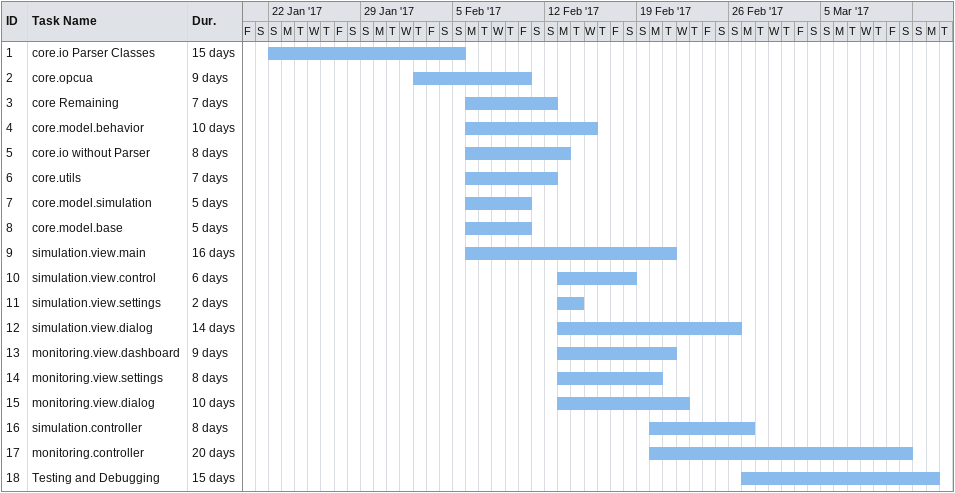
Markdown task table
| ID | Task | Duration | Start | Finish |
|---|---|---|---|---|
| 1 | core.io Parser Classes | 15d | 2017-01-22 | 2017-02-05 |
| 2 | core.opcua | 9d | 2017-02-02 | 2017-02-10 |
| 3 | core Remaining | 7d | 2017-02-06 | 2017-02-12 |
| 4 | core.model.behavior | 10d | 2017-02-06 | 2017-02-15 |
| 5 | core.io without Parser | 8d | 2017-02-06 | 2017-02-13 |
| 6 | core.utils | 7d | 2017-02-06 | 2017-02-12 |
| 7 | core.model.simulation | 5d | 2017-02-06 | 2017-02-10 |
| 8 | core.model.base | 5d | 2017-02-06 | 2017-02-10 |
| 9 | simulation.view.main | 16d | 2017-02-06 | 2017-02-21 |
| 10 | simulation.view.control | 6d | 2017-02-13 | 2017-02-18 |
| 11 | simulation.view.settings | 2d | 2017-02-13 | 2017-02-14 |
| 12 | simulation.view.dialog | 14d | 2017-02-13 | 2017-02-26 |
| 13 | monitoring.view.dashboard | 9d | 2017-02-13 | 2017-02-21 |
| 14 | monitoring.view.settings | 8d | 2017-02-13 | 2017-02-20 |
| 15 | monitoring.view.dialog | 10d | 2017-02-13 | 2017-02-22 |
| 16 | simulation.controller | 8d | 2017-02-20 | 2017-02-27 |
| 17 | monitoring.controller | 20d | 2017-02-20 | 2017-03-11 |
| 18 | Testing and Debugging | 15d | 2017-02-27 | 2017-03-13 |
